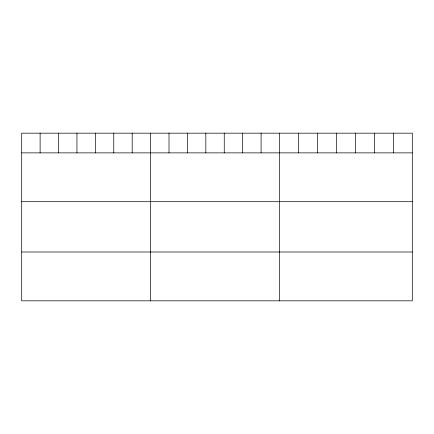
<?xml version="1.0" encoding="UTF-8"?>
<svg xmlns="http://www.w3.org/2000/svg" width="434" height="434" viewBox="0 0 434 434"><rect width="100%" height="100%" fill="white"/><g stroke="black" fill="none" stroke-linecap="round" stroke-linejoin="round"><path stroke-width="0.65" d="M412.3 152.876L412.3 300.827L21.7 300.827L21.7 133.173L412.3 133.173L412.3 152.876L21.7 152.876M21.7 201.702L412.3 201.702M21.7 252.002L412.3 252.002M393.329 133.173L393.329 152.876M374.358 133.173L374.358 152.876M355.386 133.173L355.386 152.876M336.41 133.173L336.41 152.876M317.438 133.173L317.438 152.876M298.467 133.173L298.467 152.876M279.496 133.173L279.496 300.827M261.084 133.173L261.084 152.876M242.666 133.173L242.666 152.876M224.253 133.173L224.253 152.876M205.841 133.173L205.841 152.876M187.428 133.173L187.428 152.876M169.01 133.173L169.01 152.876M150.598 133.173L150.598 300.827M132.186 133.173L132.186 152.876M113.768 133.173L113.768 152.876M95.355 133.173L95.355 152.876M76.943 133.173L76.943 152.876M58.53 133.173L58.53 152.876M40.112 133.173L40.112 152.876"/></g></svg>
